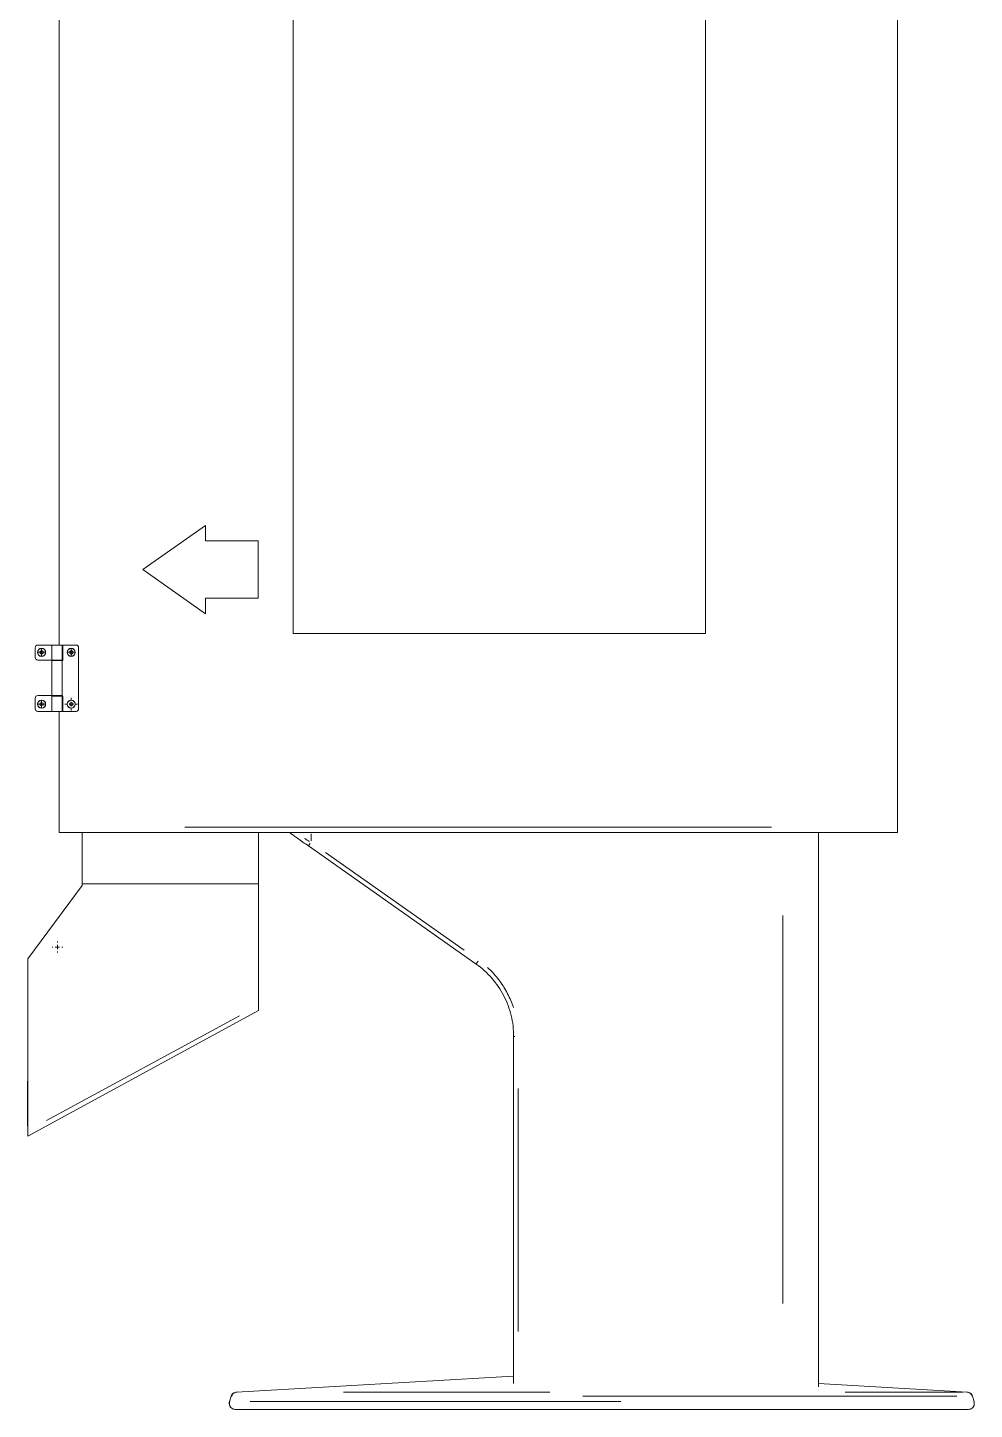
# Model space of a CAD drawing. Header units: millimetres. Extents: x 2057 to 9175, y 1255 to 6854.
# Drawn here: x 5627 to 6697, y 3115 to 4676 of the extents above; entities that cross this region are included whole.
import ezdxf

# ---------------------------------------------------------------- set-up
doc = ezdxf.new("R2010")
doc.units = ezdxf.units.MM

# ---------------------------------------------------------------- blocks, each defined once
blk = doc.blocks.new('SW_CENTERMARKSYMBOL_1')
at = {"color": 0, "linetype": 'Continuous', "lineweight": 0}
for p, q in [((-5, 0), (-6.1, 0)), ((0, 0), (-2.5, 0)), ((0, 5), (0, 6.1)), ((0, 0), (0, 2.5)), ((0, 0), (0, -2.5)), ((0, 0), (2.5, 0)), ((5, 0), (6.1, 0)), ((0, -5), (0, -6.1))]:
    blk.add_line(p, q, dxfattribs=at)
blk = doc.blocks.new('SW_CENTERMARKSYMBOL_3')
at = {"color": 0, "linetype": 'Continuous', "lineweight": 0}
for p, q in [((-2.5, 0), (-4.5, 0)), ((0, 0), (-2.5, 0)), ((0, 2.5), (0, 4.5)), ((0, 0), (0, 2.5)), ((0, 0), (0, -2.5)), ((0, 0), (2.5, 0)), ((2.5, 0), (4.5, 0)), ((0, -2.5), (0, -4.5))]:
    blk.add_line(p, q, dxfattribs=at)
blk = doc.blocks.new('SW_CENTERMARKSYMBOL_6')
at = {"color": 0, "linetype": 'Continuous', "lineweight": 0}
for p, q in [((-2.5, 0), (-4.5, 0)), ((0, 0), (-2.5, 0)), ((0, 2.5), (0, 4.5)), ((0, 0), (0, 2.5)), ((0, 0), (0, -2.5)), ((0, 0), (2.5, 0)), ((2.5, 0), (4.5, 0)), ((0, -2.5), (0, -4.5))]:
    blk.add_line(p, q, dxfattribs=at)
blk = doc.blocks.new('SW_CENTERMARKSYMBOL_7')
at = {"color": 0, "linetype": 'Continuous', "lineweight": 0}
for p, q in [((-5, 0), (-7.1, 0)), ((0, 0), (-2.5, 0)), ((0, 5), (0, 7.1)), ((0, 0), (0, 2.5)), ((0, 0), (0, -2.5)), ((0, 0), (2.5, 0)), ((5, 0), (7.1, 0)), ((0, -5), (0, -7.1))]:
    blk.add_line(p, q, dxfattribs=at)
blk = doc.blocks.new('SW_CENTERMARKSYMBOL_8')
at = {"color": 0, "linetype": 'Continuous', "lineweight": 0}
for p, q in [((-2.5, 0), (-4.3, 0)), ((0, 0), (-2.5, 0)), ((0, 2.5), (0, 4.3)), ((0, 0), (0, 2.5)), ((0, 0), (0, -2.5)), ((0, 0), (2.5, 0)), ((2.5, 0), (4.3, 0)), ((0, -2.5), (0, -4.3))]:
    blk.add_line(p, q, dxfattribs=at)

msp = doc.modelspace()

# ---------------------------------------------------------------- linework, layer by layer
at = {"color": 7, "linetype": 'Continuous', "lineweight": 15}
for p, q in [((6609.7, 3773.1), (6609.7, 5013)), ((5926.9, 4899.6), (5926.9, 3991.8)), ((6392.7, 3991.8), (6392.7, 4899.6)), ((5662.4, 4818.5), (5662.4, 3978.8)), ((5757.1, 4064), (5827.9, 4114)), ((5827.9, 4114), (5827.9, 4096.5)), ((5827.9, 4096.5), (5887.1, 4096.5)), ((5887.1, 4096.5), (5887.1, 4031.6)), ((5827.9, 4014.1), (5757.1, 4064)), ((5827.9, 4031.6), (5827.9, 4014.1)), ((5887.1, 4031.6), (5827.9, 4031.6)), ((5926.9, 3991.8), (6392.7, 3991.8)), ((5635.3, 3975.8), (5635.3, 3964.8)), ((5638.3, 3978.8), (5653.9, 3978.8)), ((5640.8, 3971.6), (5642.5, 3972.6)), ((5640.8, 3969.6), (5640.8, 3971.6)), ((5642.5, 3968.6), (5640.8, 3969.6)), ((5642.5, 3972.6), (5644.2, 3971.6)), ((5644.2, 3969.6), (5642.5, 3968.6)), ((5644.2, 3971.6), (5644.2, 3969.6)), ((5653.9, 3978.8), (5653.9, 3961.8)), ((5653.9, 3978.8), (5665.9, 3978.8)), ((5665.9, 3961.8), (5665.9, 3978.8)), ((5666.5, 3961.5), (5666.5, 3978.8)), ((5666.5, 3978.8), (5681.4, 3978.8)), ((5674.5, 3971.6), (5676.2, 3972.6)), ((5674.5, 3969.6), (5674.5, 3971.6)), ((5676.2, 3968.6), (5674.5, 3969.6)), ((5676.2, 3972.6), (5678, 3971.6)), ((5678, 3969.6), (5676.2, 3968.6)), ((5678, 3971.6), (5678, 3969.6)), ((5684.4, 3975.8), (5684.4, 3906.8)), ((5653.9, 3961.8), (5638.3, 3961.8)), ((5665.9, 3961.8), (5653.9, 3961.8)), ((5653.9, 3961.5), (5653.9, 3921.1)), ((5657.5, 3961.8), (5657.5, 3961.5)), ((5662.3, 3961.5), (5662.3, 3961.8)), ((5662.4, 3961.8), (5662.4, 3961.5)), ((5665.9, 3921.1), (5665.9, 3961.5)), ((5665.9, 3961.5), (5666.5, 3961.5)), ((5635.3, 3918.8), (5635.3, 3906.8)), ((5638.3, 3921.8), (5653.9, 3921.8)), ((5653.9, 3921.8), (5653.9, 3903.8)), ((5653.9, 3921.8), (5665.9, 3921.8)), ((5665.9, 3921.1), (5653.9, 3921.1)), ((5665.9, 3903.8), (5665.9, 3921.8)), ((5666.5, 3921.1), (5665.9, 3921.1)), ((5666.5, 3903.8), (5666.5, 3921.1)), ((5653.9, 3903.8), (5638.3, 3903.8)), ((5642.5, 3914), (5640.8, 3913)), ((5640.8, 3913), (5640.8, 3911)), ((5640.8, 3911), (5642.5, 3910)), ((5644.2, 3913), (5642.5, 3914)), ((5642.5, 3910), (5644.2, 3911)), ((5644.2, 3911), (5644.2, 3913)), ((5665.9, 3903.8), (5653.9, 3903.8)), ((5662.4, 3903.8), (5662.4, 3773.1)), ((5681.4, 3903.8), (5666.5, 3903.8)), ((5676.2, 3914), (5674.5, 3913)), ((5674.5, 3913), (5674.5, 3911)), ((5674.5, 3911), (5676.2, 3910)), ((5678, 3913), (5676.2, 3914)), ((5676.2, 3910), (5678, 3911)), ((5678, 3911), (5678, 3913)), ((5662.4, 3767.1), (5662.4, 3773.1)), ((6609.7, 3767.1), (5662.4, 3767.1)), ((5688.3, 3709), (5688.3, 3767.1)), ((5887.6, 3767.1), (5887.6, 3709)), ((6520.4, 3767.1), (6520.4, 3141)), ((6609.7, 3773.1), (6609.7, 3767.1)), ((6133.6, 3618.4), (5944.1, 3751.9)), ((5626.8, 3624.5), (5688.3, 3707.3)), ((5887.6, 3709), (5688.3, 3709)), ((5688.3, 3709), (5688.3, 3707.3)), ((5887.6, 3571.6), (5887.6, 3709)), ((5626.8, 3430), (5626.8, 3624.5)), ((5887.6, 3565.8), (5626.8, 3424.2)), ((5887.6, 3571.6), (5887.6, 3565.8)), ((6176, 3144.7), (6176, 3536.6)), ((5626.7, 3485.4), (5626.7, 3435.4)), ((5626.8, 3435.4), (5626.7, 3435.4)), ((5626.8, 3424.2), (5626.8, 3430)), ((6176, 3152.8), (5862.8, 3135)), ((6688.6, 3135), (6520.4, 3144.6)), ((5856.8, 3130.4), (5854.8, 3124.2)), ((5854.8, 3124.2), (5855.3, 3124.2)), ((5857.3, 3130.4), (5856.8, 3130.4)), ((5863.4, 3135), (5862.8, 3135)), ((6696.6, 3124.2), (6694.6, 3130.4)), ((6696.1, 3124.2), (6696.6, 3124.2))]:
    msp.add_line(p, q, dxfattribs=at)
at = {"color": 8, "linetype": 'Continuous', "lineweight": 15}
for p, q in [((5804.5, 3773.1), (6467.6, 3773.1)), ((5947, 3765.4), (5947, 3757.6)), ((5963.3, 3744.4), (6120.1, 3634)), ((6480.4, 3235.1), (6480.4, 3673.2)), ((6135.9, 3621.6), (6133.8, 3618.7)), ((5648.2, 3441.7), (5866.2, 3560)), ((6176.1, 3536.6), (6177.5, 3536.6)), ((6181, 3477.8), (6181, 3203.4))]:
    msp.add_line(p, q, dxfattribs=at)
at = {"color": 7, "linetype": 'Continuous', "lineweight": 15, "flags": 128}
msp.add_lwpolyline([(5653.9, 3961.5), (5653.9, 3961.5), (5654.3, 3961.5), (5655, 3961.5), (5656, 3961.5), (5657.2, 3961.5), (5658.6, 3961.5), (5660.1, 3961.5), (5661.5, 3961.5), (5662.9, 3961.5), (5664, 3961.5), (5664.9, 3961.5), (5665.6, 3961.5), (5665.9, 3961.5), (5665.9, 3961.5)], dxfattribs=at)
at = {"color": 7, "linetype": 'Continuous', "lineweight": 15}
for centre, radius in [((5642.5, 3970.6), 4.61), ((5642.5, 3970.6), 4.41), ((5676, 3970.6), 4.61), ((5676, 3970.6), 4.41), ((5642.5, 3912), 4.61), ((5642.5, 3912), 4.41), ((5676, 3912), 4.61), ((5676, 3912), 4.41)]:
    msp.add_circle(centre, radius, dxfattribs=at)
for centre, radius, start, end in [((5638.3, 3975.8), 3, 90, 180), ((5638.3, 3964.8), 3, 180, 270), ((5681.4, 3975.8), 3, 0, 90), ((5638.3, 3918.8), 3, 90, 180), ((5638.3, 3906.8), 3, 180, 270), ((5681.4, 3906.8), 3, 270, 360), ((5629.2, 3485.4), 2.5, 163.0168, 180)]:
    msp.add_arc(centre, radius, start, end, dxfattribs=at)
for points, knots in [([(5944.1, 3751.9), (5942, 3753.3), (5937.8, 3756.3), (5932.4, 3760.1), (5927.8, 3763.3), (5924.7, 3765.5), (5923, 3766.7), (5922.5, 3767.1)], [0, 0, 0, 0, 0.2750629, 0.55008, 0.7341913, 0.9182781, 1, 1, 1, 1]), ([(6176, 3536.6), (6176, 3544.6), (6175.1, 3552.6), (6171.3, 3568.1), (6168.5, 3575.6), (6161.1, 3589.7), (6156.6, 3596.4), (6146.1, 3608.4), (6140.1, 3613.8), (6133.6, 3618.4)], [0, 0, 0, 0, 0.25, 0.25, 0.5, 0.5, 0.75, 0.75, 1, 1, 1, 1]), ([(5856.3, 3117.6), (5856.1, 3117.8), (5855.5, 3118.4), (5854.9, 3119.7), (5854.5, 3121.2), (5854.5, 3122.8), (5854.7, 3123.8), (5854.8, 3124.2)], [0, 0, 0, 0, 0.106521, 0.346605, 0.579285, 0.798439, 1, 1, 1, 1]), ([(5855.3, 3124.3), (5855.1, 3123.6), (5854.6, 3122.2), (5854.9, 3119.7), (5856.2, 3117.4), (5857.7, 3116.5), (5858.4, 3116.1)], [0, 0, 0, 0, 0.246178, 0.496905, 0.74946, 1, 1, 1, 1]), ([(5856.8, 3130.4), (5857, 3131), (5857.3, 3131.6), (5858, 3132.7), (5858.5, 3133.2), (5859.6, 3134.1), (5860.3, 3134.4), (5861.5, 3134.9), (5862.2, 3135), (5862.8, 3135)], [0, 0, 0, 0, 0.25, 0.25, 0.5, 0.5, 0.75, 0.75, 1, 1, 1, 1]), ([(5863.4, 3135), (5862.7, 3134.9), (5861.4, 3134.8), (5859.5, 3133.7), (5858.1, 3132.2), (5857.6, 3131), (5857.3, 3130.4)], [0, 0, 0, 0, 0.243997, 0.499727, 0.755606, 1, 1, 1, 1]), ([(6694.1, 3130.4), (6693.9, 3131), (6693.3, 3132.2), (6691.9, 3133.7), (6690.1, 3134.8), (6688.7, 3134.9), (6688, 3135)], [0, 0, 0, 0, 0.244394, 0.500273, 0.756003, 1, 1, 1, 1]), ([(6688.6, 3135), (6689.2, 3135), (6689.9, 3134.9), (6691.2, 3134.4), (6691.8, 3134.1), (6692.9, 3133.2), (6693.4, 3132.7), (6694.1, 3131.6), (6694.4, 3131), (6694.6, 3130.4)], [0, 0, 0, 0, 0.25, 0.25, 0.5, 0.5, 0.75, 0.75, 1, 1, 1, 1]), ([(6693, 3116.1), (6693.7, 3116.5), (6695.2, 3117.4), (6696.5, 3119.7), (6696.8, 3122.2), (6696.3, 3123.6), (6696.1, 3124.3)], [0, 0, 0, 0, 0.250547, 0.503099, 0.753821, 1, 1, 1, 1]), ([(5861.2, 3115.4), (5860.8, 3115.5), (5859.8, 3115.5), (5858.9, 3115.9), (5858.4, 3116.1)], [0, 0, 0, 0, 0.48696, 1, 1, 1, 1]), ([(5861.2, 3115.4), (5861.2, 3115.4), (5861.2, 3115.4), (5861.3, 3115.4), (5861.3, 3115.4), (5861.3, 3115.4), (5861.4, 3115.4), (5861.4, 3115.4), (5861.5, 3115.4), (5861.6, 3115.4), (5861.6, 3115.4), (5861.7, 3115.4), (5861.8, 3115.4), (5862, 3115.4), (5862.1, 3115.4), (5862.2, 3115.4), (5862.4, 3115.4), (5862.5, 3115.4), (5862.7, 3115.4), (5862.9, 3115.4), (5863, 3115.4), (5863.2, 3115.4), (5863.6, 3115.4), (5864.5, 3115.4), (5866, 3115.4), (5868.2, 3115.4), (5871.3, 3115.4), (5875.8, 3115.4), (5882.5, 3115.4), (5890.1, 3115.4), (5899.1, 3115.4), (5909.7, 3115.4), (5921.6, 3115.4), (5935.4, 3115.4), (5950.6, 3115.4), (5966.4, 3115.4), (5983.3, 3115.4), (6000.3, 3115.4), (6017.4, 3115.4), (6033.8, 3115.4), (6049.2, 3115.4), (6065.5, 3115.4), (6081.5, 3115.4), (6097.3, 3115.4), (6118, 3115.4), (6143.8, 3115.4), (6171.4, 3115.4), (6193.5, 3115.4), (6211.1, 3115.4), (6226.3, 3115.4), (6243.3, 3115.4), (6259.4, 3115.4), (6285.4, 3115.4), (6311.5, 3115.4), (6340.3, 3115.4), (6370, 3115.4), (6399.5, 3115.4), (6428.8, 3115.4), (6450.5, 3115.4), (6471.8, 3115.4), (6491.8, 3115.4), (6512.2, 3115.4), (6531.8, 3115.4), (6551.2, 3115.4), (6574.9, 3115.4), (6595.3, 3115.4), (6612.4, 3115.4), (6622.7, 3115.4), (6632.3, 3115.4), (6640.2, 3115.4), (6648.4, 3115.4), (6655.5, 3115.4), (6662.9, 3115.4), (6668.8, 3115.4), (6674.3, 3115.4), (6678, 3115.4), (6680.7, 3115.4), (6682.5, 3115.4), (6684, 3115.4), (6685, 3115.4), (6685.8, 3115.4), (6686.3, 3115.4), (6686.9, 3115.4), (6687.3, 3115.4), (6687.8, 3115.4), (6688.2, 3115.4), (6688.6, 3115.4), (6688.9, 3115.4), (6689.2, 3115.4), (6689.5, 3115.4), (6689.7, 3115.4), (6689.9, 3115.4), (6690, 3115.4), (6690.1, 3115.4), (6690.2, 3115.4), (6690.2, 3115.4), (6690.2, 3115.4)], [0, 0, 0, 0, 0.001563, 0.003125, 0.004688, 0.006251, 0.007814, 0.009376, 0.010939, 0.012502, 0.014064, 0.015627, 0.01719, 0.018753, 0.020315, 0.021878, 0.023441, 0.025003, 0.026566, 0.028129, 0.029692, 0.031254, 0.032817, 0.037726, 0.049699, 0.05876, 0.066878, 0.086869, 0.102049, 0.119782, 0.138162, 0.154363, 0.175017, 0.193565, 0.212383, 0.233884, 0.25001, 0.26884, 0.287638, 0.301342, 0.316085, 0.330619, 0.345734, 0.358262, 0.371227, 0.397973, 0.421964, 0.437399, 0.450171, 0.462944, 0.472941, 0.489547, 0.500016, 0.532819, 0.5497, 0.566877, 0.602278, 0.619985, 0.638905, 0.656524, 0.675003, 0.691856, 0.712527, 0.731166, 0.749985, 0.787607, 0.801665, 0.815672, 0.829577, 0.843483, 0.852719, 0.870939, 0.88225, 0.897948, 0.911047, 0.924426, 0.93195, 0.938771, 0.944887, 0.9503, 0.953406, 0.956513, 0.959619, 0.962725, 0.965831, 0.968938, 0.972044, 0.97515, 0.978256, 0.981363, 0.984469, 0.987575, 0.990681, 0.993788, 0.996894, 1, 1, 1, 1]), ([(6693, 3116.1), (6692.6, 3115.9), (6691.6, 3115.5), (6690.7, 3115.5), (6690.2, 3115.4)], [0, 0, 0, 0, 0.5146473, 1, 1, 1, 1])]:
    msp.add_open_spline(points, degree=3, knots=knots, dxfattribs=at)
at = {"color": 8, "linetype": 'Continuous', "lineweight": 15}
for points, knots in [([(5945.4, 3756.9), (5944.9, 3757.2), (5943.7, 3758), (5941.8, 3759.1), (5940.4, 3760), (5939.8, 3760.4)], [0, 0, 0, 0, 0.24294, 0.668634, 1, 1, 1, 1]), ([(5944.2, 3752), (5944.2, 3752.1), (5944.3, 3752.1), (5944.5, 3752.5), (5944.9, 3753), (5945.4, 3753.7), (5945.7, 3754.2), (5945.9, 3754.5)], [0, 0, 0, 0, 0.164777, 0.37139, 0.582389, 0.793387, 1, 1, 1, 1]), ([(6146.5, 3614.4), (6147.5, 3613.5), (6150.5, 3610.8), (6155.2, 3605.7), (6160.5, 3599.2), (6165.2, 3592.3), (6169.3, 3585), (6172.9, 3577.4), (6174.8, 3572.2), (6175.7, 3569.5)], [0, 0, 0, 0, 0.071472, 0.2262738, 0.3810537, 0.5358188, 0.6905314, 0.8452349, 1, 1, 1, 1]), ([(5878.2, 3124.2), (5880.2, 3124.2), (5884.5, 3124.2), (5892.5, 3124.2), (5901.7, 3124.2), (5912, 3124.2), (5923.3, 3124.2), (5935.6, 3124.2), (5948.8, 3124.2), (5963, 3124.2), (5978, 3124.2), (5993.8, 3124.2), (6010.3, 3124.2), (6027.5, 3124.2), (6045.3, 3124.2), (6063.5, 3124.2), (6082.3, 3124.2), (6101.3, 3124.2), (6121.6, 3124.2), (6142.9, 3124.2), (6165.3, 3124.2), (6187.8, 3124.2), (6210.1, 3124.2), (6232.2, 3124.2), (6254.1, 3124.2), (6275.7, 3124.2), (6290, 3124.2), (6297.2, 3124.2)], [0, 0, 0, 0, 0.033215, 0.071963, 0.111065, 0.150475, 0.190145, 0.230026, 0.270067, 0.310215, 0.350417, 0.390619, 0.430766, 0.470807, 0.510688, 0.550359, 0.589769, 0.62887, 0.667619, 0.711414, 0.754632, 0.79722, 0.839128, 0.880313, 0.920737, 0.960369, 1, 1, 1, 1]), ([(6217, 3135), (6213.5, 3135), (6202.4, 3135), (6183.8, 3135), (6161.3, 3135), (6139.3, 3135), (6117.6, 3135), (6096.5, 3135), (6075.9, 3135), (6055.9, 3135), (6036.7, 3135), (6018.2, 3135), (6000.4, 3135), (5989.3, 3135), (5983.8, 3135)], [0, 0, 0, 0, 0.0399, 0.127182, 0.214464, 0.301745, 0.389027, 0.476309, 0.563591, 0.650873, 0.738155, 0.825436, 0.912718, 1, 1, 1, 1]), ([(6676.7, 3130.4), (6675.6, 3130.4), (6672.3, 3130.4), (6665.7, 3130.4), (6657.2, 3130.4), (6648, 3130.4), (6637.7, 3130.4), (6626.5, 3130.4), (6614.2, 3130.4), (6601.1, 3130.4), (6587, 3130.4), (6572.1, 3130.4), (6556.3, 3130.4), (6539.9, 3130.4), (6522.8, 3130.4), (6505.1, 3130.4), (6486.9, 3130.4), (6468.2, 3130.4), (6449.3, 3130.4), (6429.1, 3130.4), (6407.9, 3130.4), (6385.6, 3130.4), (6363.2, 3130.4), (6341, 3130.4), (6319, 3130.4), (6297.2, 3130.4), (6275.7, 3130.4), (6261.5, 3130.4), (6254.3, 3130.4)], [0, 0, 0, 0, 0.020987, 0.063414, 0.100952, 0.138832, 0.177011, 0.215442, 0.254078, 0.292868, 0.331762, 0.370708, 0.409653, 0.448547, 0.487337, 0.525973, 0.564404, 0.602583, 0.640463, 0.678001, 0.720428, 0.762297, 0.803554, 0.844153, 0.884052, 0.923213, 0.961607, 1, 1, 1, 1]), ([(6683.8, 3135), (6683.5, 3135), (6682.1, 3135), (6678.4, 3135), (6672.7, 3135), (6665.6, 3135), (6657.4, 3135), (6647.9, 3135), (6637.3, 3135), (6625.5, 3135), (6612.6, 3135), (6598.7, 3135), (6583.7, 3135), (6567.9, 3135), (6556.5, 3135), (6550.8, 3135)], [0, 0, 0, 0, 0.026436, 0.107566, 0.188697, 0.269827, 0.350957, 0.432088, 0.513218, 0.594348, 0.675479, 0.756609, 0.837739, 0.91887, 1, 1, 1, 1])]:
    msp.add_open_spline(points, degree=3, knots=knots, dxfattribs=at)

# ---------------------------------------------------------------- block references
at = {"color": 7, "linetype": 'Continuous', "lineweight": 0}
for name, p in [('SW_CENTERMARKSYMBOL_3', (5642.5, 3970.6)), ('SW_CENTERMARKSYMBOL_8', (5676, 3970.6)), ('SW_CENTERMARKSYMBOL_7', (5676, 3912)), ('SW_CENTERMARKSYMBOL_6', (5642.5, 3912)), ('SW_CENTERMARKSYMBOL_1', (5660.4, 3637.7))]:
    msp.add_blockref(name, p, dxfattribs=at)

doc.saveas('drawing.dxf')
